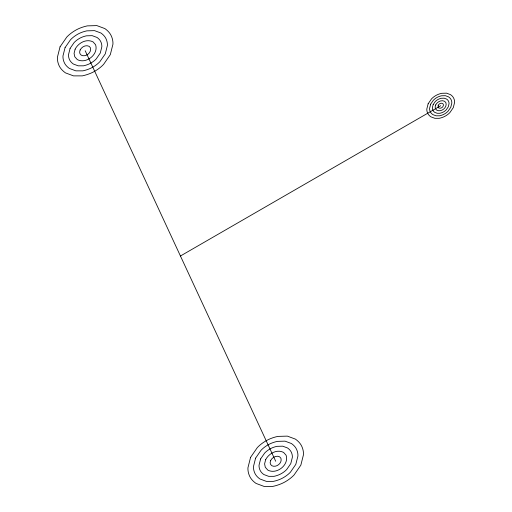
<?xml version="1.0" encoding="UTF-8"?>
<svg xmlns="http://www.w3.org/2000/svg" width="512" height="512" viewBox="0 0 512 512"><rect width="100%" height="100%" fill="white"/><g stroke="black" fill="none" stroke-linecap="round" stroke-linejoin="round"><path stroke-width="0.77" d="M180.442 256L440.704 105.741M85.178 50.739L275.706 461.261M60.038 46.848L57.414 57.261A51.514 29.741 0 0 0 59.149 65.766A32.89 18.989 0 0 0 65.485 72.89L73.51 75.878L82.33 75.872A34.925 20.166 0 0 0 94.707 71.264A51.514 29.741 0 0 0 103.571 64.403L110.317 54.63L112.941 44.218A51.514 29.741 0 0 0 111.206 35.712A32.89 18.989 0 0 0 104.87 28.589L96.845 25.6L87.309 25.875A32.89 18.989 0 0 0 75.654 30.214A51.514 29.741 0 0 0 66.784 37.075L60.038 46.848M65.069 47.629L62.97 55.955A41.21 23.795 0 0 0 64.358 62.758A26.31 15.194 0 0 0 69.421 68.461L75.846 70.848L82.899 70.848A27.942 16.128 0 0 0 92.8 67.162A41.21 23.795 0 0 0 99.891 61.67L105.286 53.85L107.386 45.523A41.21 23.795 0 0 0 105.997 38.72A26.31 15.194 0 0 0 100.934 33.018L94.509 30.63L86.88 30.848A26.31 15.194 0 0 0 77.555 34.317A41.21 23.795 0 0 0 70.464 39.808L65.069 47.629M70.093 48.403L68.518 54.656A30.906 17.843 0 0 0 69.562 59.757A19.738 11.392 0 0 0 73.363 64.032L78.176 65.824L83.469 65.818A20.954 12.096 0 0 0 90.893 63.053A30.906 17.843 0 0 0 96.211 58.938L100.262 53.075L101.837 46.822A30.906 17.843 0 0 0 100.794 41.722A19.738 11.392 0 0 0 96.992 37.446L92.179 35.654L86.458 35.821A19.738 11.392 0 0 0 79.462 38.426A30.906 17.843 0 0 0 74.144 42.541L70.093 48.403M75.123 49.184L74.074 53.35L74.765 56.749L77.299 59.597C86.125 64.301 98.784 54.419 95.59 44.73L93.056 41.882C86.419 38.426 78.253 42.963 75.123 49.184M80.147 49.958L79.622 52.045L79.974 53.747L81.242 55.168C85.651 57.523 91.981 52.582 90.381 47.731L89.114 46.31C85.798 44.582 81.715 46.848 80.147 49.958M250.566 457.37L247.942 467.782A51.514 29.741 0 0 0 249.677 476.288A32.89 18.989 0 0 0 256.013 483.411L264.038 486.4L272.858 486.394A34.925 20.166 0 0 0 285.229 481.786A51.514 29.741 0 0 0 294.099 474.925L300.845 465.152L303.469 454.739A51.514 29.741 0 0 0 301.728 446.234A32.89 18.989 0 0 0 295.398 439.11L287.373 436.122L277.83 436.397A32.89 18.989 0 0 0 266.176 440.736A51.514 29.741 0 0 0 257.312 447.597L250.566 457.37M255.59 458.15L253.491 466.477A41.21 23.795 0 0 0 254.88 473.28A26.31 15.194 0 0 0 259.949 478.982L266.368 481.37L273.427 481.37A27.942 16.128 0 0 0 283.322 477.683A41.21 23.795 0 0 0 290.419 472.192L295.814 464.371L297.914 456.045A41.21 23.795 0 0 0 296.525 449.242A26.31 15.194 0 0 0 291.456 443.539L285.037 441.152L277.408 441.37A26.31 15.194 0 0 0 268.083 444.838A41.21 23.795 0 0 0 260.992 450.33L255.59 458.15M260.621 458.925L259.046 465.178A30.906 17.843 0 0 0 260.09 470.278A19.738 11.392 0 0 0 263.885 474.554L268.704 476.346L273.997 476.339A20.954 12.096 0 0 0 281.421 473.574A30.906 17.843 0 0 0 286.739 469.459L290.784 463.597L292.358 457.344A30.906 17.843 0 0 0 291.322 452.243A19.738 11.392 0 0 0 287.52 447.968L282.701 446.176L276.979 446.342A19.738 11.392 0 0 0 269.99 448.947A30.906 17.843 0 0 0 264.666 453.062L260.621 458.925M265.645 459.706L264.595 463.872L265.293 467.27L267.827 470.118C276.653 474.822 289.306 464.941 286.112 455.251L283.578 452.403C276.941 448.947 268.781 453.485 265.645 459.706M270.675 460.48L270.15 462.566L270.496 464.269L271.763 465.69C276.179 468.045 282.502 463.104 280.909 458.253L279.642 456.832C276.32 455.104 272.243 457.37 270.675 460.48M428.134 103.795L426.822 108.998A25.754 14.867 0 0 0 427.693 113.254A16.448 9.498 0 0 0 430.854 116.813L434.867 118.31L439.277 118.304A17.459 10.08 0 0 0 445.466 116A25.754 14.867 0 0 0 449.901 112.57L453.274 107.68L454.586 102.477A25.754 14.867 0 0 0 453.715 98.227A16.448 9.498 0 0 0 450.547 94.662L446.534 93.171L441.766 93.306A16.448 9.498 0 0 0 435.942 95.475A25.754 14.867 0 0 0 431.507 98.906L428.134 103.795M430.65 104.186L429.6 108.346A20.608 11.898 0 0 0 430.291 111.75A13.158 7.597 0 0 0 432.826 114.598L436.038 115.795L439.565 115.795A13.971 8.064 0 0 0 444.512 113.952A20.608 11.898 0 0 0 448.058 111.206L450.758 107.296L451.808 103.13A20.608 11.898 0 0 0 451.117 99.731A13.158 7.597 0 0 0 448.582 96.877L445.37 95.68L441.555 95.789A13.158 7.597 0 0 0 436.896 97.53A20.608 11.898 0 0 0 433.344 100.275L430.65 104.186M433.165 104.57L432.378 107.693A15.456 8.922 0 0 0 432.896 110.246A9.869 5.696 0 0 0 434.797 112.384L437.203 113.28L439.846 113.28A10.477 6.048 0 0 0 443.558 111.898A15.456 8.922 0 0 0 446.221 109.837L448.243 106.906L449.03 103.782A15.456 8.922 0 0 0 448.512 101.229A9.869 5.696 0 0 0 446.611 99.091L444.205 98.195L441.344 98.278A9.869 5.696 0 0 0 437.843 99.584A15.456 8.922 0 0 0 435.187 101.638L433.165 104.57M435.674 104.96L435.149 107.046L435.501 108.742L436.768 110.17C441.178 112.518 447.507 107.578 445.907 102.733L444.64 101.306C441.325 99.578 437.242 101.85 435.674 104.96M438.189 105.35L438.099 107.238L438.733 107.955C440.941 109.133 444.102 106.662 443.309 104.237L442.675 103.526C441.011 102.662 438.97 103.795 438.189 105.35"/></g></svg>
